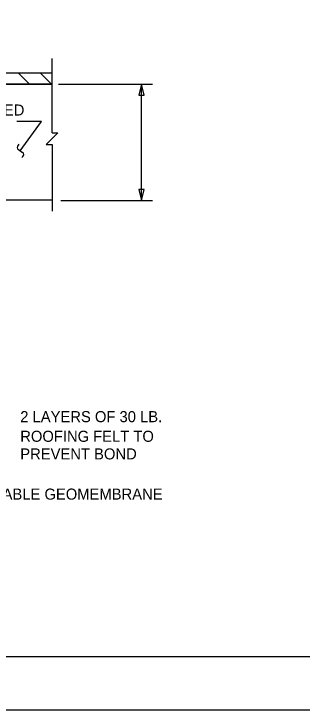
# Model space of a CAD drawing. Extents: x 9786 to 10117, y 9479 to 9720.
# Drawn here: x 9955.6 to 9988.2, y 9479.1 to 9557.7 of the extents above; entities that cross this region are included whole.
import ezdxf

# ---------------------------------------------------------------- set-up
doc = ezdxf.new("R2010")
doc.units = 0
for name, color, linetype in [('Arrowhead Terminators', 7, 'Continuous'), ('Dimension Lines', 7, 'Continuous'), ('Mis Object Lines', 7, 'Continuous'), ('Plan Sheet', 7, 'Continuous'), ('Plot Shape', 7, 'Continuous'), ('Text', 7, 'Continuous')]:
    doc.layers.add(name, color=color, linetype=linetype)

msp = doc.modelspace()

# ---------------------------------------------------------------- linework, layer by layer
at = {"layer": 'Arrowhead Terminators'}
for points in [[(9970.075, 9549.821), (9969.762, 9548.571), (9970.387, 9548.571)], [(9970.075, 9536.677), (9970.387, 9537.927), (9969.762, 9537.927)]]:
    msp.add_lwpolyline(points, close=True, dxfattribs=at)
at = {"layer": 'Dimension Lines'}
for p, q in [((9960.682, 9549.821), (9971.327, 9549.821)), ((9970.075, 9536.677), (9970.075, 9549.821)), ((9956.205, 9543.029), (9956.106, 9542.933)), ((9956.159, 9542.424), (9956.606, 9542.099)), ((9956.642, 9541.651), (9956.515, 9541.517)), ((9960.949, 9536.677), (9971.327, 9536.677))]:
    msp.add_line(p, q, dxfattribs=at)
msp.add_lwpolyline([(9956.348, 9542.279), (9958.772, 9545.615), (9955.975, 9545.615)], dxfattribs=at)
for centre, radius, start, end in [((9956.311, 9542.695), 0.311, 130.75899, 240.55787), ((9956.463, 9541.865), 0.277, 309.82744, 58.11302)]:
    msp.add_arc(centre, radius, start, end, dxfattribs=at)
at = {"layer": 'Mis Object Lines'}
for p, q in [((9959.948, 9544.318), (9959.948, 9552.694)), ((9959.948, 9551.073), (9941.097, 9551.073)), ((9956.159, 9551.073), (9957.412, 9549.821)), ((9958.638, 9551.073), (9959.89, 9549.821)), ((9959.948, 9549.821), (9940.166, 9549.821)), ((9940.792, 9549.821), (9959.877, 9549.821)), ((9959.945, 9542.991), (9959.945, 9535.461)), ((9940.792, 9536.744), (9959.945, 9536.744))]:
    msp.add_line(p, q, dxfattribs=at)
msp.add_lwpolyline([(9959.948, 9544.318), (9960.61, 9544.318), (9959.282, 9542.991), (9959.945, 9542.991)], dxfattribs=at)
at = {"layer": 'Plan Sheet'}
msp.add_line((9796.839, 9485.204), (10116.842, 9485.204), dxfattribs=at)
at = {"layer": 'Plot Shape'}
msp.add_lwpolyline([(9786.298, 9699.142), (10116.93, 9699.142), (10116.93, 9479.142), (9786.298, 9479.142)], close=True, dxfattribs=at)

# ---------------------------------------------------------------- texts
at = {"layer": 'Text'}
for s, height, p in [('CORED', 1.2486, (9950.79, 9546.271)), ('2 LAYERS OF 30 LB.', 1.24901, (9956.35, 9511.649)), ('ROOFING FELT TO ', 1.24865, (9956.35, 9509.433)), ('PREVENT BOND', 1.24901, (9956.35, 9507.442)), ('IMPERMEABLE GEOMEMBRANE', 1.24901, (9946.56, 9502.903))]:
    msp.add_text(s, height=height, dxfattribs=at).set_placement(p)

doc.saveas('drawing.dxf')
